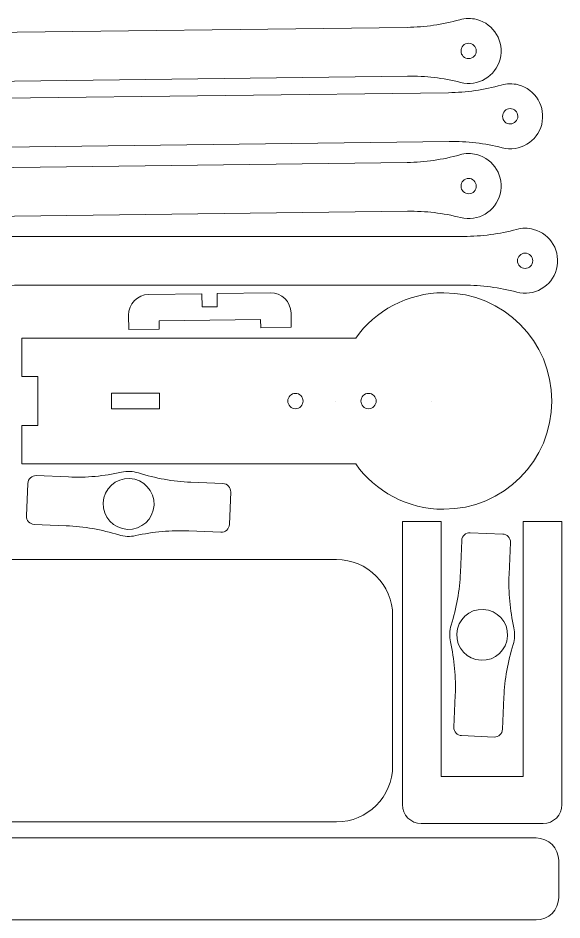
# Model space of a CAD drawing. Header units: inches. Extents: x -88 to 386, y -554 to 83.
# Drawn here: x 185.6 to 386.5, y -249.5 to 83.4 of the extents above; entities that cross this region are included whole.
import ezdxf

# ---------------------------------------------------------------- set-up
doc = ezdxf.new("R2010")
doc.units = ezdxf.units.IN
doc.header["$MEASUREMENT"] = 0
doc.layers.add('_U+30EC_U+30A4_U+30E4_U+30FC 1', color=7, linetype='Continuous')

# ---------------------------------------------------------------- blocks, each defined once
blk = doc.blocks.new('block 2')
at = {"layer": '_U+30EC_U+30A4_U+30E4_U+30FC 1', "color": 7, "lineweight": 9, "true_color": 0xffffff}
blk.add_open_spline([(-64.7, 4.56), (-58.36, 6.35), (-51.8, 7.3), (-45.21, 7.39), (-45.21, 7.39), (119.48, 9.46), (119.48, 9.46), (126.07, 9.54), (132.65, 8.75), (139.03, 7.12), (141.09, 6.59), (143.24, 6.62), (145.28, 7.2), (151.63, 8.99), (158.18, 9.95), (164.77, 10.03), (164.77, 10.03), (329.46, 12.1), (329.46, 12.1), (329.46, 12.1), (329.46, 12.1), (329.46, 12.1), (336.05, 12.18), (342.63, 11.4), (349.02, 9.76), (355.44, 8.12), (361.97, 11.99), (363.62, 18.41), (365.26, 24.83), (361.39, 31.36), (354.97, 33.01), (352.92, 33.54), (350.76, 33.51), (348.73, 32.93), (348.73, 32.93), (348.72, 32.93), (348.72, 32.93), (342.38, 31.13), (335.83, 30.18), (329.23, 30.1), (329.23, 30.1), (164.55, 28.03), (164.55, 28.03), (157.95, 27.94), (151.38, 28.73), (144.99, 30.37), (142.94, 30.89), (140.78, 30.87), (138.74, 30.29), (132.4, 28.49), (125.84, 27.54), (119.25, 27.46), (119.25, 27.46), (-45.44, 25.39), (-45.44, 25.39), (-52.03, 25.3), (-58.61, 26.09), (-64.99, 27.73), (-71.41, 29.37), (-77.95, 25.5), (-79.6, 19.08), (-81.24, 12.66), (-77.37, 6.12), (-70.95, 4.48), (-68.9, 3.95), (-66.74, 3.98), (-64.7, 4.56)], degree=3, knots=[0, 0, 0, 0, 1, 1, 1, 2, 2, 2, 3, 3, 3, 4, 4, 4, 5, 5, 5, 6, 6, 6, 7, 7, 7, 8, 8, 8, 9, 9, 9, 10, 10, 10, 11, 11, 11, 12, 12, 12, 13, 13, 13, 14, 14, 14, 15, 15, 15, 16, 16, 16, 17, 17, 17, 18, 18, 18, 19, 19, 19, 20, 20, 20, 21, 21, 21, 22, 22, 22, 22], dxfattribs=at)
blk = doc.blocks.new('block 4')
at = {"layer": '_U+30EC_U+30A4_U+30E4_U+30FC 1', "color": 7, "lineweight": 9, "true_color": 0xffffff}
blk.add_open_spline([(351.96, 24.21), (353.52, 24.23), (354.8, 22.98), (354.82, 21.42), (354.84, 19.86), (353.59, 18.58), (352.03, 18.56), (350.47, 18.54), (349.19, 19.79), (349.17, 21.35), (349.15, 22.91), (350.4, 24.19), (351.96, 24.21), (351.96, 24.21), (351.96, 24.21), (351.96, 24.21)], degree=3, knots=[0, 0, 0, 0, 1, 1, 1, 2, 2, 2, 3, 3, 3, 4, 4, 4, 5, 5, 5, 5], dxfattribs=at)
blk = doc.blocks.new('block 6')
at = {"layer": '_U+30EC_U+30A4_U+30E4_U+30FC 1', "color": 7, "lineweight": 9, "true_color": 0xffffff}
blk.add_open_spline([(-49.36, 30.32), (-43.02, 32.11), (-36.47, 33.06), (-29.87, 33.15), (-29.87, 33.15), (134.82, 35.22), (134.82, 35.22), (141.41, 35.3), (147.98, 34.52), (154.37, 32.88), (156.42, 32.35), (158.58, 32.38), (160.62, 32.96), (166.96, 34.75), (173.52, 35.71), (180.11, 35.79), (180.11, 35.79), (344.8, 37.86), (344.8, 37.86), (344.8, 37.86), (344.8, 37.86), (344.8, 37.86), (351.39, 37.94), (357.97, 37.16), (364.36, 35.52), (370.78, 33.88), (377.31, 37.75), (378.96, 44.17), (380.6, 50.59), (376.73, 57.12), (370.31, 58.77), (368.26, 59.3), (366.1, 59.27), (364.06, 58.69), (364.06, 58.69), (364.06, 58.69), (364.06, 58.69), (357.72, 56.9), (351.17, 55.94), (344.57, 55.86), (344.57, 55.86), (179.88, 53.79), (179.88, 53.79), (173.29, 53.71), (166.72, 54.49), (160.33, 56.13), (158.28, 56.65), (156.12, 56.63), (154.08, 56.05), (147.74, 54.25), (141.18, 53.3), (134.59, 53.22), (134.59, 53.22), (-30.1, 51.15), (-30.1, 51.15), (-36.69, 51.06), (-43.27, 51.85), (-49.66, 53.49), (-56.08, 55.13), (-62.61, 51.26), (-64.26, 44.84), (-65.9, 38.42), (-62.03, 31.88), (-55.61, 30.24), (-53.56, 29.71), (-51.4, 29.74), (-49.36, 30.32)], degree=3, knots=[0, 0, 0, 0, 1, 1, 1, 2, 2, 2, 3, 3, 3, 4, 4, 4, 5, 5, 5, 6, 6, 6, 7, 7, 7, 8, 8, 8, 9, 9, 9, 10, 10, 10, 11, 11, 11, 12, 12, 12, 13, 13, 13, 14, 14, 14, 15, 15, 15, 16, 16, 16, 17, 17, 17, 18, 18, 18, 19, 19, 19, 20, 20, 20, 21, 21, 21, 22, 22, 22, 22], dxfattribs=at)
blk = doc.blocks.new('block 8')
at = {"layer": '_U+30EC_U+30A4_U+30E4_U+30FC 1', "color": 7, "lineweight": 9, "true_color": 0xffffff}
blk.add_open_spline([(367.3, 49.97), (368.86, 49.99), (370.14, 48.74), (370.16, 47.18), (370.18, 45.62), (368.93, 44.34), (367.37, 44.32), (365.81, 44.3), (364.53, 45.55), (364.51, 47.11), (364.49, 48.67), (365.74, 49.95), (367.3, 49.97), (367.3, 49.97), (367.3, 49.97), (367.3, 49.97)], degree=3, knots=[0, 0, 0, 0, 1, 1, 1, 2, 2, 2, 3, 3, 3, 4, 4, 4, 5, 5, 5, 5], dxfattribs=at)
blk = doc.blocks.new('block 10')
at = {"layer": '_U+30EC_U+30A4_U+30E4_U+30FC 1', "color": 7, "lineweight": 9, "true_color": 0xffffff}
blk.add_open_spline([(-64.7, 54.44), (-58.36, 56.23), (-51.8, 57.18), (-45.21, 57.27), (-45.21, 57.27), (119.48, 59.34), (119.48, 59.34), (126.07, 59.42), (132.65, 58.63), (139.03, 57), (141.09, 56.47), (143.24, 56.5), (145.28, 57.08), (151.63, 58.87), (158.18, 59.83), (164.77, 59.91), (164.77, 59.91), (329.46, 61.98), (329.46, 61.98), (329.46, 61.98), (329.46, 61.98), (329.46, 61.98), (336.05, 62.06), (342.63, 61.28), (349.02, 59.64), (355.44, 58), (361.97, 61.87), (363.62, 68.29), (365.26, 74.71), (361.39, 81.24), (354.97, 82.89), (352.92, 83.42), (350.76, 83.39), (348.73, 82.81), (348.73, 82.81), (348.72, 82.81), (348.72, 82.81), (342.38, 81.01), (335.83, 80.06), (329.23, 79.98), (329.23, 79.98), (164.55, 77.91), (164.55, 77.91), (157.95, 77.82), (151.38, 78.61), (144.99, 80.25), (142.94, 80.77), (140.78, 80.75), (138.74, 80.17), (132.4, 78.37), (125.84, 77.42), (119.25, 77.34), (119.25, 77.34), (-45.44, 75.27), (-45.44, 75.27), (-52.03, 75.18), (-58.61, 75.97), (-64.99, 77.61), (-71.41, 79.25), (-77.95, 75.38), (-79.6, 68.96), (-81.24, 62.54), (-77.37, 56), (-70.95, 54.36), (-68.9, 53.83), (-66.74, 53.86), (-64.7, 54.44)], degree=3, knots=[0, 0, 0, 0, 1, 1, 1, 2, 2, 2, 3, 3, 3, 4, 4, 4, 5, 5, 5, 6, 6, 6, 7, 7, 7, 8, 8, 8, 9, 9, 9, 10, 10, 10, 11, 11, 11, 12, 12, 12, 13, 13, 13, 14, 14, 14, 15, 15, 15, 16, 16, 16, 17, 17, 17, 18, 18, 18, 19, 19, 19, 20, 20, 20, 21, 21, 21, 22, 22, 22, 22], dxfattribs=at)
blk = doc.blocks.new('block 12')
at = {"layer": '_U+30EC_U+30A4_U+30E4_U+30FC 1', "color": 7, "lineweight": 9, "true_color": 0xffffff}
blk.add_open_spline([(351.96, 74.09), (353.52, 74.11), (354.8, 72.86), (354.82, 71.3), (354.84, 69.74), (353.59, 68.46), (352.03, 68.44), (350.47, 68.42), (349.19, 69.67), (349.17, 71.23), (349.15, 72.79), (350.4, 74.07), (351.96, 74.09), (351.96, 74.09), (351.96, 74.09), (351.96, 74.09)], degree=3, knots=[0, 0, 0, 0, 1, 1, 1, 2, 2, 2, 3, 3, 3, 4, 4, 4, 5, 5, 5, 5], dxfattribs=at)
blk = doc.blocks.new('block 17')
at = {"layer": '_U+30EC_U+30A4_U+30E4_U+30FC 1', "color": 7, "lineweight": 9, "true_color": 0xffffff}
blk.add_open_spline([(226.41, -26.28), (226.35, -22.11), (229.68, -18.69), (233.85, -18.63), (233.85, -18.63), (253.5, -18.36), (253.5, -18.36), (253.5, -18.36), (253.56, -23.24), (253.56, -23.24), (253.56, -23.24), (259.16, -23.16), (259.16, -23.16), (259.16, -23.16), (259.1, -18.28), (259.1, -18.28), (259.1, -18.28), (278.72, -18.01), (278.72, -18.01), (282.9, -17.95), (286.34, -21.3), (286.4, -25.48), (286.4, -25.48), (286.47, -30.73), (286.47, -30.73), (286.47, -30.73), (275.22, -30.89), (275.22, -30.89), (275.22, -30.89), (275.18, -27.89), (275.18, -27.89), (275.18, -27.89), (237.69, -28.41), (237.69, -28.41), (237.69, -28.41), (237.73, -31.41), (237.73, -31.41), (237.73, -31.41), (226.48, -31.56), (226.48, -31.56), (226.48, -31.56), (226.41, -26.31), (226.41, -26.31)], degree=3, knots=[0, 0, 0, 0, 1, 1, 1, 2, 2, 2, 3, 3, 3, 4, 4, 4, 5, 5, 5, 6, 6, 6, 7, 7, 7, 8, 8, 8, 9, 9, 9, 10, 10, 10, 11, 11, 11, 12, 12, 12, 13, 13, 13, 14, 14, 14, 14], dxfattribs=at)
blk = doc.blocks.new('block 18')
at = {"layer": '_U+30EC_U+30A4_U+30E4_U+30FC 1', "color": 7, "lineweight": 9, "true_color": 0xffffff}
blk.add_open_spline([(290.85, -57.96), (290.85, -59.52), (289.58, -60.79), (288.02, -60.79), (286.46, -60.79), (285.2, -59.52), (285.2, -57.96), (285.2, -56.4), (286.46, -55.14), (288.02, -55.14), (289.58, -55.14), (290.85, -56.4), (290.85, -57.96), (290.85, -57.96), (290.85, -57.96), (290.85, -57.96)], degree=3, knots=[0, 0, 0, 0, 1, 1, 1, 2, 2, 2, 3, 3, 3, 4, 4, 4, 5, 5, 5, 5], dxfattribs=at)
blk = doc.blocks.new('block 19')
at = {"layer": '_U+30EC_U+30A4_U+30E4_U+30FC 1', "color": 7, "lineweight": 9, "true_color": 0xffffff}
blk.add_open_spline([(317.85, -57.96), (317.85, -59.52), (316.58, -60.79), (315.02, -60.79), (313.46, -60.79), (312.2, -59.52), (312.2, -57.96), (312.2, -56.4), (313.46, -55.14), (315.02, -55.14), (316.58, -55.14), (317.85, -56.4), (317.85, -57.96), (317.85, -57.96), (317.85, -57.96), (317.85, -57.96)], degree=3, knots=[0, 0, 0, 0, 1, 1, 1, 2, 2, 2, 3, 3, 3, 4, 4, 4, 5, 5, 5, 5], dxfattribs=at)
blk = doc.blocks.new('block 28')
at = {"layer": '_U+30EC_U+30A4_U+30E4_U+30FC 1', "color": 7, "lineweight": 9, "true_color": 0xffffff}
blk.add_open_spline([(372.85, -9.01), (371.29, -9.01), (370.03, -7.75), (370.03, -6.19), (370.03, -4.63), (371.29, -3.36), (372.85, -3.36), (374.41, -3.36), (375.68, -4.63), (375.68, -6.19), (375.68, -7.75), (374.41, -9.01), (372.85, -9.01), (372.85, -9.01), (372.85, -9.01), (372.85, -9.01)], degree=3, knots=[0, 0, 0, 0, 1, 1, 1, 2, 2, 2, 3, 3, 3, 4, 4, 4, 5, 5, 5, 5], dxfattribs=at)
blk = doc.blocks.new('block 31')
at = {"layer": '_U+30EC_U+30A4_U+30E4_U+30FC 1', "color": 7, "lineweight": 9, "true_color": 0xffffff}
blk.add_open_spline([(386.46, -102.39), (386.46, -102.39), (372.12, -102.39), (372.12, -102.39), (372.12, -102.39), (372.12, -196.58), (372.12, -196.58), (372.12, -196.58), (341.85, -196.58), (341.85, -196.58), (341.85, -196.58), (341.85, -102.39), (341.85, -102.39), (341.85, -102.39), (327.51, -102.39), (327.51, -102.39), (327.51, -102.39), (327.51, -206.95), (327.51, -206.95), (327.51, -210.82), (330.65, -213.95), (334.51, -213.95), (334.51, -213.95), (379.46, -213.95), (379.46, -213.95), (383.32, -213.95), (386.46, -210.82), (386.46, -206.95), (386.46, -206.95), (386.46, -102.39), (386.46, -102.39)], degree=3, knots=[0, 0, 0, 0, 1, 1, 1, 2, 2, 2, 3, 3, 3, 4, 4, 4, 5, 5, 5, 6, 6, 6, 7, 7, 7, 8, 8, 8, 9, 9, 9, 10, 10, 10, 10], dxfattribs=at)

msp = doc.modelspace()

# ---------------------------------------------------------------- linework, layer by layer
at = {"layer": '_U+30EC_U+30A4_U+30E4_U+30FC 1', "color": 7, "lineweight": 9, "true_color": 0xffffff}
for points in [[(310.28, -34.71), (186.95, -34.71), (186.95, -48.96), (192.95, -48.96), (192.95, -66.96), (186.95, -66.96), (186.95, -81.21), (310.28, -81.21)], [(277.39, -34.71), (277.39, -34.71)], [(237.8, -60.81), (237.8, -55.11), (220.1, -55.11), (220.1, -60.81), (237.8, -60.81)], [(302.82, -57.96), (302.82, -57.96)], [(338.27, -57.96), (338.27, -57.96)]]:
    msp.add_lwpolyline(points, dxfattribs=at)
for points, knots in [([(-50.27, -17.85), (-48.23, -18.4), (-46.07, -18.4), (-44.02, -17.85), (-44.02, -17.85), (-44.02, -17.85), (-44.02, -17.85), (-37.66, -16.13), (-31.09, -15.26), (-24.5, -15.26), (-24.5, -15.26), (140.2, -15.23), (140.2, -15.23), (146.8, -15.23), (153.36, -16.1), (159.73, -17.81), (159.76, -17.82), (159.8, -17.83), (159.84, -17.84), (159.84, -17.84), (159.84, -53.82), (159.84, -53.82), (159.84, -59.02), (161.19, -61.73), (162.85, -61.73), (164.51, -61.73), (165.86, -58.95), (165.86, -53.82), (165.86, -53.82), (165.86, -17.84), (165.86, -17.84), (165.9, -17.83), (165.94, -17.82), (165.98, -17.81), (172.34, -16.09), (178.91, -15.22), (185.5, -15.22), (185.5, -15.22), (350.2, -15.19), (350.2, -15.19), (356.8, -15.19), (363.36, -16.06), (369.73, -17.78), (376.13, -19.5), (382.71, -15.71), (384.44, -9.31), (386.16, -2.91), (382.37, 3.67), (375.97, 5.4), (373.93, 5.95), (371.77, 5.95), (369.72, 5.4), (369.72, 5.4), (369.72, 5.4), (369.72, 5.4), (363.36, 3.68), (356.79, 2.81), (350.2, 2.81), (350.2, 2.81), (185.5, 2.78), (185.5, 2.78), (178.9, 2.78), (172.34, 3.65), (165.97, 5.36), (163.93, 5.91), (161.77, 5.91), (159.72, 5.36), (153.36, 3.64), (146.79, 2.77), (140.2, 2.77), (140.2, 2.77), (-24.5, 2.74), (-24.5, 2.74), (-24.5, 2.74), (-24.5, 2.74), (-24.5, 2.74), (-31.1, 2.74), (-37.66, 3.61), (-44.03, 5.32), (-50.43, 7.05), (-57.01, 3.26), (-58.74, -3.14), (-60.46, -9.54), (-56.67, -16.12), (-50.27, -17.85)], [0, 0, 0, 0, 1, 1, 1, 2, 2, 2, 3, 3, 3, 4, 4, 4, 5, 5, 5, 6, 6, 6, 7, 7, 7, 8, 8, 8, 9, 9, 9, 10, 10, 10, 11, 11, 11, 12, 12, 12, 13, 13, 13, 14, 14, 14, 15, 15, 15, 16, 16, 16, 17, 17, 17, 18, 18, 18, 19, 19, 19, 20, 20, 20, 21, 21, 21, 22, 22, 22, 23, 23, 23, 24, 24, 24, 25, 25, 25, 26, 26, 26, 27, 27, 27, 28, 28, 28, 28]), ([(310.28, -81.21), (317.52, -91.32), (329.38, -97.91), (342.77, -97.91), (364.83, -97.91), (382.72, -80.03), (382.72, -57.96), (382.72, -35.9), (364.83, -18.01), (342.77, -18.01), (329.38, -18.01), (317.52, -24.6), (310.28, -34.71)], [0, 0, 0, 0, 1, 1, 1, 2, 2, 2, 3, 3, 3, 4, 4, 4, 4]), ([(249.42, -87.93), (249.42, -87.93), (261.26, -88.43), (261.26, -88.43), (261.26, -88.43), (261.26, -88.43), (261.26, -88.43), (262.91, -88.5), (264.2, -89.9), (264.13, -91.55), (264.13, -91.55), (263.62, -103.54), (263.62, -103.54), (263.62, -103.54), (263.62, -103.54), (263.62, -103.54), (263.55, -105.2), (262.15, -106.48), (260.5, -106.41), (260.5, -106.41), (248.66, -105.91), (248.66, -105.91), (242.07, -105.63), (235.47, -106.22), (229.04, -107.67), (229.04, -107.67), (229.04, -107.67), (229.04, -107.67), (226.97, -108.14), (224.82, -108.05), (222.8, -107.41), (216.51, -105.42), (209.98, -104.28), (203.4, -104), (203.4, -104), (191.56, -103.5), (191.56, -103.5), (189.9, -103.43), (188.62, -102.03), (188.69, -100.37), (188.69, -100.37), (189.19, -88.38), (189.19, -88.38), (189.26, -86.73), (190.66, -85.44), (192.32, -85.51), (192.32, -85.51), (204.16, -86.01), (204.16, -86.01), (210.75, -86.29), (217.34, -85.7), (223.77, -84.26), (223.77, -84.26), (223.77, -84.26), (223.77, -84.26), (225.84, -83.79), (228, -83.88), (230.02, -84.52), (236.31, -86.5), (242.83, -87.65), (249.42, -87.93)], [0, 0, 0, 0, 1, 1, 1, 2, 2, 2, 3, 3, 3, 4, 4, 4, 5, 5, 5, 6, 6, 6, 7, 7, 7, 8, 8, 8, 9, 9, 9, 10, 10, 10, 11, 11, 11, 12, 12, 12, 13, 13, 13, 14, 14, 14, 15, 15, 15, 16, 16, 16, 17, 17, 17, 18, 18, 18, 19, 19, 19, 20, 20, 20, 20]), ([(226.01, -105.35), (220.82, -105.14), (216.8, -100.75), (217.01, -95.57), (217.23, -90.38), (221.62, -86.35), (226.8, -86.57), (231.99, -86.79), (236.02, -91.17), (235.8, -96.36), (235.58, -101.55), (231.2, -105.57), (226.01, -105.35), (226.01, -105.35), (226.01, -105.35), (226.01, -105.35)], [0, 0, 0, 0, 1, 1, 1, 2, 2, 2, 3, 3, 3, 4, 4, 4, 5, 5, 5, 5]), ([(348.95, -121.28), (348.95, -121.28), (349.45, -109.44), (349.45, -109.44), (349.45, -109.44), (349.45, -109.44), (349.45, -109.44), (349.52, -107.78), (350.92, -106.5), (352.57, -106.57), (352.57, -106.57), (364.56, -107.07), (364.56, -107.07), (364.56, -107.07), (364.56, -107.07), (364.56, -107.07), (366.22, -107.14), (367.5, -108.54), (367.43, -110.2), (367.43, -110.2), (366.93, -122.04), (366.93, -122.04), (366.66, -128.62), (367.25, -135.22), (368.69, -141.65), (368.69, -141.65), (368.69, -141.65), (368.69, -141.65), (369.16, -143.72), (369.07, -145.87), (368.43, -147.9), (366.45, -154.18), (365.3, -160.71), (365.02, -167.29), (365.02, -167.29), (364.52, -179.13), (364.52, -179.13), (364.45, -180.79), (363.05, -182.08), (361.4, -182.01), (361.4, -182.01), (349.41, -181.5), (349.41, -181.5), (347.75, -181.43), (346.47, -180.03), (346.54, -178.37), (346.54, -178.37), (347.04, -166.53), (347.04, -166.53), (347.32, -159.95), (346.72, -153.35), (345.28, -146.92), (345.28, -146.92), (345.28, -146.92), (345.28, -146.92), (344.81, -144.85), (344.9, -142.7), (345.54, -140.67), (347.53, -134.39), (348.67, -127.86), (348.95, -121.28)], [0, 0, 0, 0, 1, 1, 1, 2, 2, 2, 3, 3, 3, 4, 4, 4, 5, 5, 5, 6, 6, 6, 7, 7, 7, 8, 8, 8, 9, 9, 9, 10, 10, 10, 11, 11, 11, 12, 12, 12, 13, 13, 13, 14, 14, 14, 15, 15, 15, 16, 16, 16, 17, 17, 17, 18, 18, 18, 19, 19, 19, 20, 20, 20, 20]), ([(-59.92, -116.48), (-59.92, -116.48), (303.19, -116.48), (303.19, -116.48), (314.6, -116.48), (323.93, -125.81), (323.93, -137.22), (323.93, -137.22), (323.93, -192.61), (323.93, -192.61), (323.93, -204.01), (314.6, -213.34), (303.19, -213.34), (303.19, -213.34), (-59.92, -213.34), (-59.92, -213.34), (-71.33, -213.34), (-80.66, -204.01), (-80.66, -192.61), (-80.66, -192.61), (-80.66, -137.22), (-80.66, -137.22), (-80.66, -125.81), (-71.33, -116.48), (-59.92, -116.48)], [0, 0, 0, 0, 1, 1, 1, 2, 2, 2, 3, 3, 3, 4, 4, 4, 5, 5, 5, 6, 6, 6, 7, 7, 7, 8, 8, 8, 8]), ([(366.38, -144.68), (366.16, -149.87), (361.78, -153.9), (356.59, -153.68), (351.4, -153.46), (347.37, -149.08), (347.59, -143.89), (347.81, -138.7), (352.2, -134.67), (357.38, -134.89), (362.57, -135.11), (366.6, -139.5), (366.38, -144.68), (366.38, -144.68), (366.38, -144.68), (366.38, -144.68)], [0, 0, 0, 0, 1, 1, 1, 2, 2, 2, 3, 3, 3, 4, 4, 4, 5, 5, 5, 5]), ([(-81.4, -249.54), (-81.4, -249.54), (-81.4, -219.28), (-81.4, -219.28), (-81.4, -219.28), (376.91, -219.28), (376.91, -219.28), (381.51, -219.28), (385.25, -223.01), (385.25, -227.61), (385.25, -227.61), (385.25, -241.2), (385.25, -241.2), (385.25, -245.81), (381.51, -249.54), (376.91, -249.54), (376.91, -249.54), (-81.4, -249.54), (-81.4, -249.54)], [0, 0, 0, 0, 1, 1, 1, 2, 2, 2, 3, 3, 3, 4, 4, 4, 5, 5, 5, 6, 6, 6, 6])]:
    msp.add_open_spline(points, degree=3, knots=knots, dxfattribs=at)

# ---------------------------------------------------------------- block references
at = {"layer": '_U+30EC_U+30A4_U+30E4_U+30FC 1'}
for name in ['block 10', 'block 12', 'block 6', 'block 8', 'block 2', 'block 4', 'block 28', 'block 17', 'block 18', 'block 19', 'block 31']:
    msp.add_blockref(name, (0, 0), dxfattribs=at)

doc.saveas('drawing.dxf')
